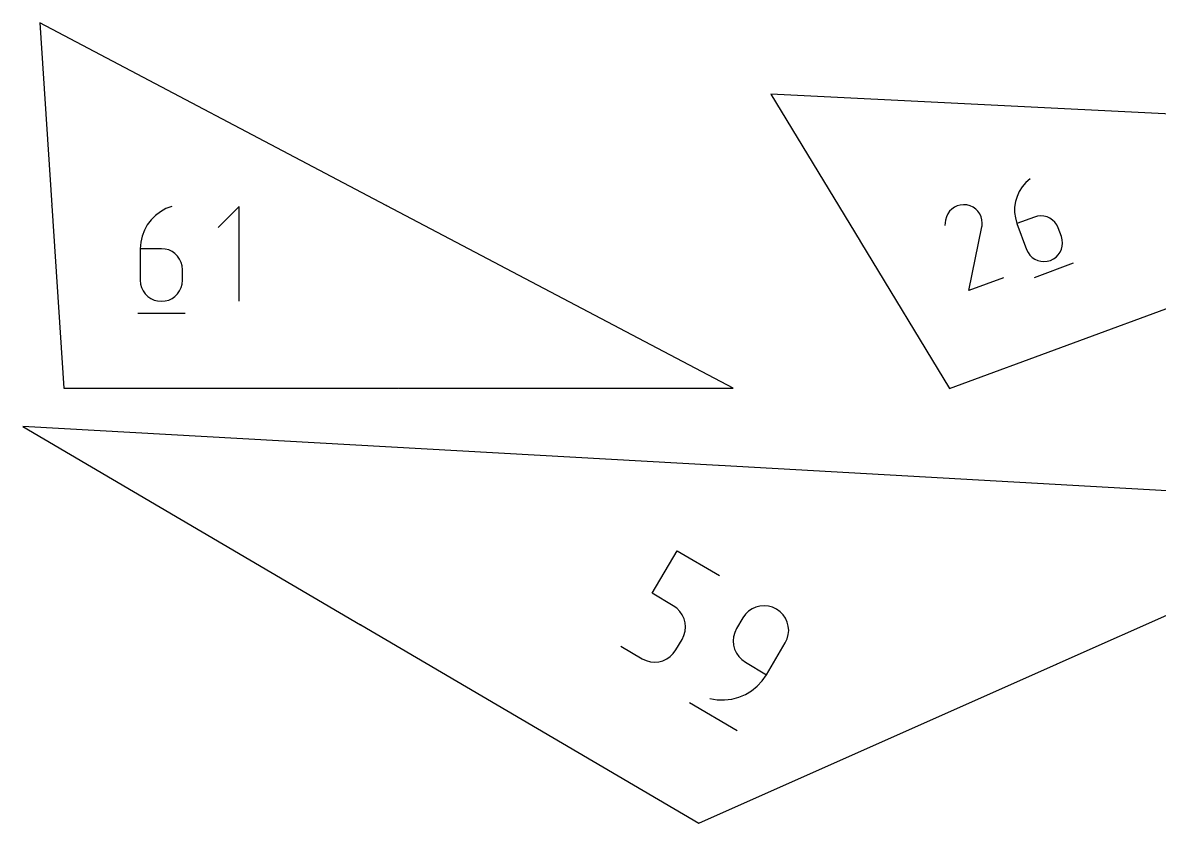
# Model space of a CAD drawing. Extents: x 0 to 500, y 0 to 1020.
# Drawn here: x 131.7 to 227.2, y 271.4 to 338.7 of the extents above; entities that cross this region are included whole.
import ezdxf

# ---------------------------------------------------------------- set-up
doc = ezdxf.new("R2010")
doc.units = 0

msp = doc.modelspace()

# ---------------------------------------------------------------- linework, layer by layer
at = {"layer": 'annotation', "color": 1}
for p, q in [((215.699371, 324.900316), (215.450158, 324.512083)), ((216.005167, 325.253545), (215.699371, 324.900316)), ((216.36556, 325.565018), (216.005167, 325.253545)), ((216.36556, 325.565018), (216.36556, 325.565018)), ((215.25951, 324.095599), (215.129412, 323.657614)), ((215.450158, 324.512083), (215.25951, 324.095599)), ((134.161142, 323.334961), (134.16113, 323.334478)), ((134.16113, 323.334478), (134.16113, 323.334478)), ((134.16113, 323.334478), (134.161205, 323.334001)), ((134.161236, 323.335421), (134.161142, 323.334961)), ((134.161205, 323.334001), (134.161359, 323.333557)), ((134.161407, 323.33585), (134.161236, 323.335421)), ((134.161359, 323.333557), (134.161584, 323.333154)), ((134.161646, 323.336241), (134.161407, 323.33585)), ((134.161584, 323.333154), (134.161873, 323.332798)), ((134.161947, 323.336585), (134.161646, 323.336241)), ((134.161792, 323.3251), (134.16178, 323.324617)), ((134.16178, 323.324617), (134.16178, 323.324617)), ((134.16178, 323.324617), (134.161855, 323.32414)), ((134.161886, 323.32556), (134.161792, 323.3251)), ((134.161855, 323.32414), (134.162009, 323.323697)), ((134.161873, 323.332798), (134.162216, 323.332497)), ((134.162057, 323.32599), (134.161886, 323.32556)), ((134.162302, 323.336873), (134.161947, 323.336585)), ((134.162009, 323.323697), (134.162235, 323.323293)), ((134.162296, 323.32638), (134.162057, 323.32599)), ((134.162216, 323.332497), (134.162606, 323.332258)), ((134.162235, 323.323293), (134.162523, 323.322937)), ((134.162597, 323.326724), (134.162296, 323.32638)), ((134.162705, 323.337098), (134.162302, 323.336873)), ((134.162523, 323.322937), (134.162866, 323.322636)), ((134.162952, 323.327013), (134.162597, 323.326724)), ((134.162606, 323.332258), (134.163035, 323.332087)), ((134.163147, 323.337253), (134.162705, 323.337098)), ((134.162866, 323.322636), (134.163256, 323.322397)), ((134.163355, 323.327238), (134.162952, 323.327013)), ((134.163035, 323.332087), (134.163494, 323.331992)), ((134.163623, 323.337327), (134.163147, 323.337253)), ((134.163256, 323.322397), (134.163685, 323.322226)), ((134.163798, 323.327392), (134.163355, 323.327238)), ((134.163494, 323.331992), (134.163976, 323.331981)), ((134.163623, 323.337327), (134.163623, 323.337327)), ((134.164107, 323.337316), (134.163623, 323.337327)), ((134.163685, 323.322226), (134.164144, 323.322132)), ((134.164273, 323.327467), (134.163798, 323.327392)), ((134.163976, 323.331981), (134.164454, 323.332056)), ((134.163976, 323.331981), (134.163976, 323.331981)), ((134.164568, 323.337221), (134.164107, 323.337316)), ((134.164144, 323.322132), (134.164626, 323.32212)), ((134.164273, 323.327467), (134.164273, 323.327467)), ((134.164757, 323.327455), (134.164273, 323.327467)), ((134.164454, 323.332056), (134.164898, 323.33221)), ((134.164998, 323.337051), (134.164568, 323.337221)), ((134.164626, 323.32212), (134.165104, 323.322195)), ((134.164626, 323.32212), (134.164626, 323.32212)), ((134.165218, 323.327361), (134.164757, 323.327455)), ((134.164898, 323.33221), (134.165302, 323.332436)), ((134.165389, 323.336811), (134.164998, 323.337051)), ((134.165104, 323.322195), (134.165548, 323.322349)), ((134.165648, 323.32719), (134.165218, 323.327361)), ((134.165302, 323.332436), (134.165658, 323.332724)), ((134.165733, 323.33651), (134.165389, 323.336811)), ((134.165548, 323.322349), (134.165952, 323.322575)), ((134.166039, 323.326951), (134.165648, 323.32719)), ((134.165658, 323.332724), (134.16596, 323.333068)), ((134.166022, 323.336154), (134.165733, 323.33651)), ((134.165952, 323.322575), (134.166309, 323.322864)), ((134.16596, 323.333068), (134.1662, 323.333458)), ((134.166247, 323.335751), (134.166022, 323.336154)), ((134.166383, 323.32665), (134.166039, 323.326951)), ((134.1662, 323.333458), (134.16637, 323.333888)), ((134.166402, 323.335307), (134.166247, 323.335751)), ((134.166309, 323.322864), (134.16661, 323.323207)), ((134.16637, 323.333888), (134.166465, 323.334348)), ((134.166672, 323.326294), (134.166383, 323.32665)), ((134.166476, 323.334831), (134.166402, 323.335307)), ((134.166465, 323.334348), (134.166476, 323.334831)), ((134.166488, 323.335313), (134.166476, 323.334831)), ((134.166476, 323.334831), (134.166476, 323.334831)), ((134.166476, 323.334831), (134.166551, 323.334353)), ((134.166476, 323.334831), (134.166476, 323.334831)), ((134.166582, 323.335774), (134.166488, 323.335313)), ((134.166551, 323.334353), (134.166705, 323.33391)), ((134.166753, 323.336203), (134.166582, 323.335774)), ((134.16661, 323.323207), (134.16685, 323.323598)), ((134.166898, 323.325891), (134.166672, 323.326294)), ((134.166705, 323.33391), (134.166931, 323.333506)), ((134.166993, 323.336594), (134.166753, 323.336203)), ((134.16685, 323.323598), (134.16702, 323.324027)), ((134.167052, 323.325447), (134.166898, 323.325891)), ((134.166931, 323.333506), (134.16722, 323.333151)), ((134.167294, 323.336937), (134.166993, 323.336594)), ((134.16702, 323.324027), (134.167115, 323.324487)), ((134.167127, 323.32497), (134.167052, 323.325447)), ((134.167115, 323.324487), (134.167127, 323.32497)), ((134.167138, 323.325453), (134.167127, 323.32497)), ((134.167127, 323.32497), (134.167127, 323.32497)), ((134.167127, 323.32497), (134.167201, 323.324493)), ((134.167127, 323.32497), (134.167127, 323.32497)), ((134.167233, 323.325913), (134.167138, 323.325453)), ((134.167201, 323.324493), (134.167356, 323.324049)), ((134.16722, 323.333151), (134.167564, 323.33285)), ((134.167403, 323.326342), (134.167233, 323.325913)), ((134.16765, 323.337226), (134.167294, 323.336937)), ((134.167356, 323.324049), (134.167581, 323.323646)), ((134.167643, 323.326733), (134.167403, 323.326342)), ((134.167564, 323.33285), (134.167955, 323.33261)), ((134.167581, 323.323646), (134.16787, 323.32329)), ((134.167944, 323.327077), (134.167643, 323.326733)), ((134.168054, 323.337451), (134.16765, 323.337226)), ((134.16787, 323.32329), (134.168214, 323.322989)), ((134.1683, 323.327365), (134.167944, 323.327077)), ((134.167955, 323.33261), (134.168385, 323.33244)), ((134.168498, 323.337605), (134.168054, 323.337451)), ((134.168214, 323.322989), (134.168605, 323.32275)), ((134.168704, 323.327591), (134.1683, 323.327365)), ((134.168385, 323.33244), (134.168845, 323.332345)), ((134.168976, 323.33768), (134.168498, 323.337605)), ((134.168605, 323.32275), (134.169035, 323.322579)), ((134.169148, 323.327745), (134.168704, 323.327591)), ((134.168845, 323.332345), (134.169329, 323.332334)), ((134.170308, 323.337768), (134.168976, 323.33768)), ((134.168976, 323.33768), (134.168976, 323.33768)), ((134.169035, 323.322579), (134.169495, 323.322485)), ((134.169626, 323.32782), (134.169148, 323.327745)), ((134.169329, 323.332334), (134.170661, 323.332422)), ((134.169495, 323.322485), (134.169979, 323.322473)), ((134.170958, 323.327907), (134.169626, 323.32782)), ((134.169626, 323.32782), (134.169626, 323.32782)), ((134.169979, 323.322473), (134.171311, 323.322561)), ((134.170792, 323.337757), (134.170308, 323.337768)), ((134.170661, 323.332422), (134.171138, 323.332496)), ((134.170661, 323.332422), (134.170661, 323.332422)), ((134.171252, 323.337662), (134.170792, 323.337757)), ((134.171442, 323.327896), (134.170958, 323.327907)), ((134.171138, 323.332496), (134.171582, 323.332651)), ((134.171681, 323.337491), (134.171252, 323.337662)), ((134.171311, 323.322561), (134.171788, 323.322636)), ((134.171311, 323.322561), (134.171311, 323.322561)), ((134.171902, 323.327801), (134.171442, 323.327896)), ((134.171582, 323.332651), (134.171985, 323.332876)), ((134.172071, 323.337252), (134.171681, 323.337491)), ((134.171788, 323.322636), (134.172232, 323.32279)), ((134.172331, 323.327631), (134.171902, 323.327801)), ((134.171985, 323.332876), (134.17234, 323.333165)), ((134.172413, 323.336951), (134.172071, 323.337252)), ((134.172232, 323.32279), (134.172635, 323.323016)), ((134.172721, 323.327391), (134.172331, 323.327631)), ((134.17234, 323.333165), (134.17264, 323.333508)), ((134.172701, 323.336595), (134.172413, 323.336951)), ((134.172635, 323.323016), (134.17299, 323.323304)), ((134.17264, 323.333508), (134.172879, 323.333899)), ((134.172926, 323.336191), (134.172701, 323.336595)), ((134.173064, 323.32709), (134.172721, 323.327391)), ((134.172879, 323.333899), (134.173048, 323.334328)), ((134.173079, 323.335748), (134.172926, 323.336191)), ((134.17299, 323.323304), (134.173291, 323.323648)), ((134.173048, 323.334328), (134.173142, 323.334788)), ((134.173351, 323.326734), (134.173064, 323.32709)), ((134.173154, 323.335271), (134.173079, 323.335748)), ((134.173142, 323.334788), (134.173154, 323.335271)), ((134.173154, 323.335271), (134.173154, 323.335271)), ((134.173291, 323.323648), (134.173529, 323.324038)), ((134.173576, 323.326331), (134.173351, 323.326734)), ((134.173529, 323.324038), (134.173699, 323.324468)), ((134.173729, 323.325887), (134.173576, 323.326331)), ((134.173699, 323.324468), (134.173793, 323.324928)), ((134.173804, 323.32541), (134.173729, 323.325887)), ((134.173793, 323.324928), (134.173804, 323.32541)), ((134.173804, 323.32541), (134.173804, 323.32541)), ((143.292835, 322.810128), (142.873767, 322.494105)), ((143.75848, 323.066481), (143.292835, 322.810128)), ((144.265922, 323.256742), (143.75848, 323.066481)), ((144.265922, 323.256742), (144.265922, 323.256742)), ((149.912702, 323.256742), (148.139368, 321.482908)), ((149.912702, 315.279991), (149.912702, 323.256742)), ((162.272344, 323.328165), (162.274714, 323.326915)), ((162.274714, 323.326915), (162.274714, 323.326915)), ((162.274714, 323.326915), (162.275159, 323.326729)), ((162.275159, 323.326729), (162.275618, 323.326628)), ((162.275466, 323.334084), (162.277972, 323.338836)), ((162.277835, 323.332834), (162.275466, 323.334084)), ((162.275618, 323.326628), (162.27608, 323.326609)), ((162.27608, 323.326609), (162.276534, 323.326669)), ((162.276534, 323.326669), (162.27697, 323.326804)), ((162.27697, 323.326804), (162.277379, 323.327012)), ((162.277379, 323.327012), (162.27775, 323.327289)), ((162.27775, 323.327289), (162.278072, 323.327632)), ((162.278241, 323.332572), (162.277835, 323.332834)), ((162.277972, 323.338836), (162.282711, 323.336337)), ((162.278072, 323.327632), (162.278335, 323.328038)), ((162.278584, 323.332251), (162.278241, 323.332572)), ((162.278335, 323.328038), (162.278957, 323.329218)), ((162.278861, 323.331882), (162.278584, 323.332251)), ((162.279068, 323.331474), (162.278861, 323.331882)), ((162.278957, 323.329218), (162.279144, 323.329665)), ((162.278957, 323.329218), (162.278957, 323.329218)), ((162.279204, 323.331038), (162.279068, 323.331474)), ((162.279144, 323.329665), (162.279245, 323.330123)), ((162.279264, 323.330585), (162.279204, 323.331038)), ((162.279245, 323.330123), (162.279264, 323.330585)), ((162.282045, 323.325016), (162.282026, 323.324555)), ((162.282026, 323.324555), (162.282086, 323.324101)), ((162.282146, 323.325475), (162.282045, 323.325016)), ((162.282086, 323.324101), (162.282222, 323.323665)), ((162.282333, 323.325921), (162.282146, 323.325475)), ((162.282222, 323.323665), (162.28243, 323.323258)), ((162.282955, 323.327102), (162.282333, 323.325921)), ((162.282333, 323.325921), (162.282333, 323.325921)), ((162.28243, 323.323258), (162.282707, 323.322888)), ((162.282707, 323.322888), (162.283049, 323.322567)), ((162.283218, 323.327507), (162.282955, 323.327102)), ((162.283049, 323.322567), (162.283455, 323.322305)), ((162.28354, 323.327851), (162.283218, 323.327507)), ((162.283455, 323.322305), (162.283455, 323.322305)), ((162.283455, 323.322305), (162.2839, 323.322119)), ((162.283911, 323.328127), (162.28354, 323.327851)), ((162.2839, 323.322119), (162.284358, 323.322017)), ((162.284319, 323.328335), (162.283911, 323.328127)), ((162.284756, 323.328471), (162.284319, 323.328335)), ((162.284358, 323.322017), (162.284819, 323.321997)), ((162.28521, 323.32853), (162.284756, 323.328471)), ((162.284819, 323.321997), (162.285273, 323.322056)), ((162.28517, 323.330941), (162.285151, 323.330479)), ((162.285151, 323.330479), (162.28521, 323.330024)), ((162.285271, 323.3314), (162.28517, 323.330941)), ((162.28521, 323.330024), (162.285345, 323.329587)), ((162.285672, 323.328511), (162.28521, 323.32853)), ((162.285458, 323.331847), (162.285271, 323.3314)), ((162.285273, 323.322056), (162.285709, 323.32219)), ((162.285345, 323.329587), (162.285552, 323.329178)), ((162.28572, 323.332251), (162.285458, 323.331847)), ((162.285458, 323.331847), (162.285458, 323.331847)), ((162.285552, 323.329178), (162.285829, 323.328808)), ((162.286131, 323.32841), (162.285672, 323.328511)), ((162.285709, 323.32219), (162.286118, 323.322397)), ((162.286041, 323.332593), (162.28572, 323.332251)), ((162.285829, 323.328808), (162.286171, 323.328487)), ((162.286411, 323.332869), (162.286041, 323.332593)), ((162.286118, 323.322397), (162.286488, 323.322673)), ((162.286576, 323.328224), (162.286131, 323.32841)), ((162.286171, 323.328487), (162.286576, 323.328224)), ((162.286819, 323.333076), (162.286411, 323.332869)), ((162.286488, 323.322673), (162.286809, 323.323016)), ((162.286982, 323.327961), (162.286576, 323.328224)), ((162.286576, 323.328224), (162.286576, 323.328224)), ((162.286576, 323.328224), (162.286576, 323.328224)), ((162.286576, 323.328224), (162.287022, 323.328038)), ((162.286809, 323.323016), (162.287072, 323.323422)), ((162.287255, 323.33321), (162.286819, 323.333076)), ((162.287324, 323.32764), (162.286982, 323.327961)), ((162.287022, 323.328038), (162.28748, 323.327937)), ((162.287072, 323.323422), (162.287695, 323.324602)), ((162.28771, 323.33327), (162.287255, 323.33321)), ((162.287601, 323.32727), (162.287324, 323.32764)), ((162.28748, 323.327937), (162.287942, 323.327918)), ((162.287808, 323.326861), (162.287601, 323.32727)), ((162.287695, 323.324602), (162.287881, 323.325048)), ((162.287695, 323.324602), (162.287695, 323.324602)), ((162.288171, 323.333251), (162.28771, 323.33327)), ((162.287943, 323.326424), (162.287808, 323.326861)), ((162.287881, 323.325048), (162.287983, 323.325508)), ((162.287942, 323.327918), (162.288396, 323.327978)), ((162.288002, 323.32597), (162.287943, 323.326424)), ((162.287983, 323.325508), (162.288002, 323.32597)), ((162.28863, 323.333149), (162.288171, 323.333251)), ((162.288396, 323.327978), (162.288833, 323.328113)), ((162.289076, 323.332963), (162.28863, 323.333149)), ((162.288833, 323.328113), (162.289242, 323.328321)), ((162.289481, 323.332701), (162.289076, 323.332963)), ((162.289076, 323.332963), (162.289076, 323.332963)), ((162.289242, 323.328321), (162.289612, 323.328598)), ((162.289823, 323.332379), (162.289481, 323.332701)), ((162.289612, 323.328598), (162.289934, 323.328941)), ((162.2901, 323.332009), (162.289823, 323.332379)), ((162.289934, 323.328941), (162.290197, 323.329347)), ((162.290307, 323.331601), (162.2901, 323.332009)), ((162.290197, 323.329347), (162.290383, 323.329792)), ((162.290197, 323.329347), (162.290197, 323.329347)), ((162.290443, 323.331165), (162.290307, 323.331601)), ((162.290383, 323.329792), (162.290483, 323.33025)), ((162.290502, 323.330711), (162.290443, 323.331165)), ((162.290483, 323.33025), (162.290502, 323.330711)), ((209.593626, 322.843819), (209.439047, 322.624107)), ((209.781746, 323.03212), (209.593626, 322.843819)), ((209.998388, 323.185513), (209.781746, 323.03212)), ((210.238531, 323.300504), (209.998388, 323.185513)), ((210.497156, 323.373599), (210.238531, 323.300504)), ((210.769241, 323.401301), (210.497156, 323.373599)), ((211.049768, 323.380117), (210.769241, 323.401301)), ((211.320673, 323.307043), (211.049768, 323.380117)), ((211.049768, 323.380117), (211.049768, 323.380117)), ((211.56767, 323.190495), (211.320673, 323.307043)), ((211.787095, 323.03549), (211.56767, 323.190495)), ((211.975279, 322.847041), (211.787095, 323.03549)), ((212.128557, 322.630164), (211.975279, 322.847041)), ((215.061848, 323.204881), (215.058801, 322.744151)), ((215.058801, 322.744151), (215.122256, 322.282176)), ((215.129412, 323.657614), (215.061848, 323.204881)), ((142.506058, 322.124835), (142.194485, 321.70874)), ((142.873767, 322.494105), (142.506058, 322.124835)), ((209.250595, 322.104426), (209.194774, 321.665673)), ((209.32303, 322.376478), (209.250595, 322.104426)), ((209.439047, 322.624107), (209.32303, 322.376478)), ((212.243261, 322.389872), (212.128557, 322.630164)), ((212.315726, 322.131181), (212.243261, 322.389872)), ((212.342286, 321.859105), (212.315726, 322.131181)), ((212.319272, 321.578658), (212.342286, 321.859105)), ((215.122256, 322.282176), (215.254197, 321.825707)), ((216.714583, 322.365414), (215.254197, 321.825707)), ((215.254197, 321.825707), (216.062005, 319.639871)), ((216.9859, 322.439042), (216.714583, 322.365414)), ((217.258031, 322.462778), (216.9859, 322.439042)), ((217.525359, 322.43918), (217.258031, 322.462778)), ((217.782268, 322.370805), (217.525359, 322.43918)), ((218.02314, 322.260212), (217.782268, 322.370805)), ((218.242358, 322.109956), (218.02314, 322.260212)), ((218.434304, 321.922597), (218.242358, 322.109956)), ((218.593362, 321.700691), (218.434304, 321.922597)), ((141.94383, 321.252244), (141.758873, 320.761768)), ((142.194485, 321.70874), (141.94383, 321.252244)), ((211.214893, 316.186773), (212.308074, 321.529051)), ((212.308074, 321.529051), (212.309825, 321.534236)), ((212.308074, 321.529051), (212.308074, 321.529051)), ((212.309825, 321.534236), (212.311431, 321.539406)), ((212.311431, 321.539406), (212.3129, 321.544602)), ((212.3129, 321.544602), (212.31424, 321.549866)), ((212.31424, 321.549866), (212.315458, 321.55524)), ((212.315458, 321.55524), (212.316562, 321.560764)), ((212.316562, 321.560764), (212.317561, 321.566481)), ((212.317561, 321.566481), (212.318462, 321.572432)), ((212.318462, 321.572432), (212.319272, 321.578658)), ((212.319272, 321.578658), (212.319272, 321.578658)), ((218.713914, 321.446797), (218.593362, 321.700691)), ((218.982776, 320.719284), (218.713914, 321.446797)), ((218.713914, 321.446797), (218.713914, 321.446797)), ((141.644393, 320.243737), (141.605171, 319.704572)), ((141.758873, 320.761768), (141.644393, 320.243737)), ((202.092472, 320.317548), (202.080774, 320.313584)), ((202.080774, 320.313584), (202.083555, 320.309001)), ((202.085364, 320.31637), (202.086754, 320.314078)), ((202.086932, 320.304661), (202.086897, 320.30418)), ((202.086897, 320.30418), (202.086897, 320.30418)), ((202.086897, 320.30418), (202.086953, 320.303699)), ((202.087048, 320.305116), (202.086932, 320.304661)), ((202.086953, 320.303699), (202.087089, 320.303249)), ((202.087238, 320.305537), (202.087048, 320.305116)), ((202.087089, 320.303249), (202.087297, 320.302836)), ((202.087494, 320.305917), (202.087238, 320.305537)), ((202.087297, 320.302836), (202.08757, 320.302468)), ((202.08781, 320.306246), (202.087494, 320.305917)), ((202.08757, 320.302468), (202.0879, 320.302153)), ((202.088178, 320.306519), (202.08781, 320.306246)), ((202.0879, 320.302153), (202.088279, 320.301897)), ((202.088591, 320.306726), (202.088178, 320.306519)), ((202.088279, 320.301897), (202.088701, 320.301708)), ((202.089042, 320.30686), (202.088591, 320.306726)), ((202.088701, 320.301708), (202.089157, 320.301593)), ((202.089523, 320.306912), (202.089042, 320.30686)), ((202.089157, 320.301593), (202.08964, 320.30156)), ((202.089534, 320.306913), (202.089523, 320.306912)), ((202.089523, 320.306912), (202.089523, 320.306912)), ((202.089544, 320.306914), (202.089534, 320.306913)), ((202.089554, 320.306914), (202.089544, 320.306914)), ((202.089564, 320.306914), (202.089554, 320.306914)), ((202.089573, 320.306913), (202.089564, 320.306914)), ((202.089583, 320.306913), (202.089573, 320.306913)), ((202.089592, 320.306912), (202.089583, 320.306913)), ((202.089601, 320.306911), (202.089592, 320.306912)), ((202.08961, 320.30691), (202.089601, 320.306911)), ((202.098987, 320.306813), (202.08961, 320.30691)), ((202.08961, 320.30691), (202.08961, 320.30691)), ((202.08964, 320.30156), (202.090399, 320.301609)), ((202.096209, 320.31139), (202.098987, 320.306813)), ((219.056355, 320.447885), (218.982776, 320.719284)), ((218.987562, 319.650594), (219.056166, 319.907883)), ((219.056166, 319.907883), (219.079957, 320.175533)), ((219.079957, 320.175533), (219.056355, 320.447885)), ((141.605171, 319.704572), (141.605171, 317.053325)), ((143.376504, 319.704572), (141.605171, 319.704572)), ((143.695082, 319.676141), (143.376504, 319.704572)), ((143.994854, 319.594147), (143.695082, 319.676141)), ((144.270832, 319.463532), (143.994854, 319.594147)), ((144.518031, 319.289243), (144.270832, 319.463532)), ((144.731465, 319.076224), (144.518031, 319.289243)), ((144.906149, 318.829419), (144.731465, 319.076224)), ((216.062005, 319.639871), (216.062005, 319.639871)), ((216.062005, 319.639871), (216.182671, 319.385874)), ((216.182671, 319.385874), (216.342025, 319.16369)), ((216.342025, 319.16369), (216.534374, 318.975919)), ((216.534374, 318.975919), (216.754029, 318.825159)), ((218.316651, 318.838177), (218.53869, 318.997456)), ((218.53869, 318.997456), (218.726243, 319.189723)), ((218.726243, 319.189723), (218.876727, 319.409321)), ((218.876727, 319.409321), (218.987562, 319.650594)), ((145.037096, 318.553774), (144.906149, 318.829419)), ((145.11932, 318.254233), (145.037096, 318.553774)), ((145.147837, 317.93574), (145.11932, 318.254233)), ((216.723216, 317.288179), (220.011456, 318.503395)), ((216.754029, 318.825159), (216.995298, 318.714012)), ((216.995298, 318.714012), (217.252492, 318.645077)), ((217.252492, 318.645077), (217.519918, 318.620954)), ((217.519918, 318.620954), (217.791887, 318.644242)), ((217.791887, 318.644242), (218.062707, 318.717542)), ((218.062707, 318.717542), (218.316651, 318.838177)), ((218.062707, 318.717542), (218.062707, 318.717542)), ((141.605171, 317.053325), (141.605171, 317.053325)), ((141.605171, 317.053325), (141.63377, 316.734678)), ((145.11932, 316.734678), (145.147837, 317.053325)), ((145.147837, 317.053325), (145.147837, 317.93574)), ((145.147837, 317.93574), (145.147837, 317.93574)), ((214.135664, 317.266186), (211.214893, 316.186773)), ((141.63377, 316.734678), (141.7162, 316.434723)), ((141.7162, 316.434723), (141.847415, 316.158479)), ((141.847415, 316.158479), (142.022366, 315.910964)), ((144.731465, 315.910964), (144.906149, 316.158479)), ((144.906149, 316.158479), (145.037096, 316.434723)), ((145.037096, 316.434723), (145.11932, 316.734678)), ((142.022366, 315.910964), (142.236006, 315.697197)), ((142.236006, 315.697197), (142.483288, 315.522198)), ((142.483288, 315.522198), (142.759163, 315.390985)), ((142.759163, 315.390985), (143.058584, 315.308576)), ((143.058584, 315.308576), (143.376504, 315.279991)), ((143.376504, 315.279991), (143.695082, 315.308576)), ((143.376504, 315.279991), (143.376504, 315.279991)), ((143.695082, 315.308576), (143.994854, 315.390985)), ((143.994854, 315.390985), (144.270832, 315.522198)), ((144.270832, 315.522198), (144.518031, 315.697197)), ((144.518031, 315.697197), (144.731465, 315.910964)), ((141.383317, 314.282898), (145.371692, 314.282898)), ((163.287175, 307.972182), (163.287132, 307.971702)), ((163.287132, 307.971702), (163.287132, 307.970361)), ((163.287132, 307.970361), (163.287132, 307.970361)), ((163.287132, 307.970361), (163.287175, 307.969881)), ((163.287175, 307.965485), (163.287132, 307.965003)), ((163.287132, 307.965003), (163.287132, 307.965003)), ((163.287132, 307.965003), (163.287175, 307.964523)), ((163.287299, 307.972634), (163.287175, 307.972182)), ((163.287175, 307.969881), (163.287299, 307.969429)), ((163.287299, 307.965938), (163.287175, 307.965485)), ((163.287175, 307.964523), (163.287299, 307.964071)), ((163.287497, 307.973051), (163.287299, 307.972634)), ((163.287299, 307.969429), (163.287497, 307.969012)), ((163.287497, 307.966356), (163.287299, 307.965938)), ((163.287299, 307.964071), (163.287497, 307.963654)), ((163.287762, 307.973424), (163.287497, 307.973051)), ((163.287497, 307.969012), (163.287762, 307.968639)), ((163.287762, 307.966731), (163.287497, 307.966356)), ((163.287497, 307.963654), (163.287762, 307.963281)), ((163.288084, 307.973747), (163.287762, 307.973424)), ((163.287762, 307.968639), (163.288084, 307.968316)), ((163.288084, 307.967054), (163.287762, 307.966731)), ((163.287762, 307.963281), (163.288084, 307.962958)), ((163.288458, 307.974011), (163.288084, 307.973747)), ((163.288084, 307.968316), (163.288458, 307.968052)), ((163.288458, 307.967319), (163.288084, 307.967054)), ((163.288084, 307.962958), (163.288458, 307.962694)), ((163.288876, 307.974209), (163.288458, 307.974011)), ((163.288458, 307.968052), (163.288876, 307.967853)), ((163.288876, 307.967517), (163.288458, 307.967319)), ((163.288458, 307.962694), (163.288876, 307.962495)), ((163.289329, 307.974334), (163.288876, 307.974209)), ((163.288876, 307.967853), (163.289329, 307.967729)), ((163.289329, 307.967642), (163.288876, 307.967517)), ((163.288876, 307.962495), (163.289329, 307.962371)), ((163.289811, 307.974377), (163.289329, 307.974334)), ((163.289329, 307.967729), (163.289811, 307.967685)), ((163.289811, 307.967685), (163.289329, 307.967642)), ((163.289329, 307.962371), (163.289811, 307.962327)), ((163.29249, 307.974377), (163.289811, 307.974377)), ((163.289811, 307.974377), (163.289811, 307.974377)), ((163.289811, 307.967685), (163.291152, 307.967685)), ((163.291152, 307.967685), (163.289811, 307.967685)), ((163.289811, 307.967685), (163.289811, 307.967685)), ((163.289811, 307.962327), (163.29249, 307.962327)), ((163.302707, 307.975886), (163.296675, 307.975886)), ((163.297057, 307.972177), (163.297014, 307.971696)), ((163.297014, 307.971696), (163.297014, 307.970361)), ((163.297014, 307.970361), (163.297014, 307.970361)), ((163.297014, 307.970361), (163.297057, 307.969879)), ((163.297181, 307.972631), (163.297057, 307.972177)), ((163.297057, 307.969879), (163.297181, 307.969426)), ((163.297379, 307.973049), (163.297181, 307.972631)), ((163.297181, 307.969426), (163.297379, 307.969009)), ((163.297644, 307.973423), (163.297379, 307.973049)), ((163.297379, 307.969009), (163.297644, 307.968636)), ((163.297966, 307.973747), (163.297644, 307.973423)), ((163.297644, 307.968636), (163.297966, 307.968314)), ((163.29834, 307.974011), (163.297966, 307.973747)), ((163.297966, 307.968314), (163.29834, 307.96805)), ((163.298758, 307.97421), (163.29834, 307.974011)), ((163.29834, 307.96805), (163.298758, 307.967853)), ((163.298348, 307.962313), (163.299115, 307.962601)), ((163.298348, 307.962313), (163.298348, 307.962313)), ((163.299211, 307.974334), (163.298758, 307.97421)), ((163.298758, 307.967853), (163.299211, 307.967729)), ((163.299115, 307.962601), (163.299819, 307.962989)), ((163.299693, 307.974378), (163.299211, 307.974334)), ((163.299211, 307.967729), (163.299693, 307.967686)), ((163.300174, 307.974334), (163.299693, 307.974378)), ((163.299693, 307.974378), (163.299693, 307.974378)), ((163.299693, 307.967686), (163.302372, 307.967686)), ((163.299819, 307.962989), (163.300453, 307.963467)), ((163.300627, 307.97421), (163.300174, 307.974334)), ((163.300453, 307.963467), (163.301009, 307.964025)), ((163.301044, 307.974011), (163.300627, 307.97421)), ((163.301009, 307.964025), (163.301481, 307.964655)), ((163.301418, 307.973747), (163.301044, 307.974011)), ((163.301741, 307.973423), (163.301418, 307.973747)), ((163.301481, 307.964655), (163.30186, 307.965345)), ((163.302006, 307.973049), (163.301741, 307.973423)), ((163.30186, 307.965345), (163.302139, 307.966087)), ((163.302204, 307.972631), (163.302006, 307.973049)), ((163.302139, 307.966087), (163.302313, 307.96687)), ((163.302329, 307.972177), (163.302204, 307.972631)), ((163.302313, 307.96687), (163.302372, 307.967686)), ((163.302372, 307.971696), (163.302329, 307.972177)), ((163.302372, 307.967686), (163.302372, 307.971696)), ((163.302372, 307.971696), (163.302372, 307.971696)), ((190.206597, 301.486779), (190.201234, 301.48708)), ((190.203238, 301.474871), (190.206597, 301.486779)), ((190.206295, 301.481409), (190.203614, 301.481559)), ((190.210813, 301.481068), (190.210748, 301.479908)), ((190.210748, 301.479908), (190.210798, 301.478747)), ((190.210798, 301.478747), (190.210965, 301.477591)), ((190.210993, 301.482216), (190.210813, 301.481068)), ((190.210965, 301.477591), (190.211249, 301.476451)), ((190.211289, 301.483345), (190.210993, 301.482216)), ((190.211249, 301.476451), (190.21165, 301.475336)), ((190.211698, 301.484444), (190.211289, 301.483345)), ((190.21165, 301.475336), (190.21165, 301.475336)), ((190.21165, 301.475336), (190.211703, 301.475223)), ((190.212222, 301.485505), (190.211698, 301.484444)), ((190.211703, 301.475223), (190.211763, 301.475115)), ((190.211763, 301.475115), (190.211832, 301.475011)), ((190.211832, 301.475011), (190.211907, 301.474913)), ((190.211907, 301.474913), (190.21199, 301.474821)), ((190.21199, 301.474821), (190.21208, 301.474735)), ((190.21208, 301.474735), (190.212176, 301.474655)), ((190.212176, 301.474655), (190.212278, 301.474582)), ((190.212392, 301.485755), (190.212222, 301.485505)), ((190.212222, 301.485505), (190.212222, 301.485505)), ((190.212278, 301.474582), (190.212387, 301.474516)), ((190.212387, 301.474516), (190.212387, 301.474516)), ((190.212387, 301.474516), (190.212661, 301.474396)), ((190.212598, 301.485964), (190.212392, 301.485755)), ((190.212834, 301.486132), (190.212598, 301.485964)), ((190.212661, 301.474396), (190.212946, 301.474327)), ((190.213093, 301.486255), (190.212834, 301.486132)), ((190.212946, 301.474327), (190.213234, 301.47431)), ((190.213369, 301.486333), (190.213093, 301.486255)), ((190.213234, 301.47431), (190.213519, 301.474341)), ((190.213655, 301.486363), (190.213369, 301.486333)), ((190.213519, 301.474341), (190.213794, 301.474419)), ((190.213944, 301.486344), (190.213655, 301.486363)), ((190.213794, 301.474419), (190.214053, 301.474543)), ((190.21423, 301.486274), (190.213944, 301.486344)), ((190.214053, 301.474543), (190.214289, 301.47471)), ((190.214506, 301.486151), (190.21423, 301.486274)), ((190.214289, 301.47471), (190.214495, 301.474918)), ((190.214495, 301.474918), (190.214665, 301.475167)), ((190.214611, 301.486089), (190.214506, 301.486151)), ((190.214506, 301.486151), (190.214506, 301.486151)), ((190.214712, 301.486017), (190.214611, 301.486089)), ((190.214665, 301.475167), (190.215191, 301.476228)), ((190.214665, 301.475167), (190.214665, 301.475167)), ((190.214806, 301.485939), (190.214712, 301.486017)), ((190.214895, 301.485853), (190.214806, 301.485939)), ((190.214978, 301.48576), (190.214895, 301.485853)), ((190.215054, 301.485662), (190.214978, 301.48576)), ((190.215123, 301.485558), (190.215054, 301.485662)), ((190.215184, 301.485449), (190.215123, 301.485558)), ((190.215237, 301.485336), (190.215184, 301.485449)), ((190.215191, 301.476228), (190.215602, 301.477327)), ((190.21564, 301.484221), (190.215237, 301.485336)), ((190.215237, 301.485336), (190.215237, 301.485336)), ((190.215602, 301.477327), (190.215898, 301.478456)), ((190.215925, 301.483081), (190.21564, 301.484221)), ((190.215898, 301.478456), (190.216079, 301.479604)), ((190.216093, 301.481925), (190.215925, 301.483081)), ((190.216079, 301.479604), (190.216145, 301.480764)), ((190.216145, 301.480764), (190.216093, 301.481925)), ((184.600367, 290.746098), (186.699142, 294.320222)), ((186.699142, 294.320222), (190.263703, 292.227062)), ((186.382647, 289.699518), (184.600367, 290.746098)), ((186.685866, 289.482993), (186.382647, 289.699518)), ((186.938763, 289.223539), (186.685866, 289.482993)), ((192.997442, 289.432562), (192.70216, 289.232071)), ((193.319763, 289.578317), (192.997442, 289.432562)), ((193.661075, 289.667261), (193.319763, 289.578317)), ((194.013329, 289.697316), (193.661075, 289.667261)), ((194.368475, 289.666409), (194.013329, 289.697316)), ((194.718465, 289.572462), (194.368475, 289.666409)), ((195.055248, 289.4134), (194.718465, 289.572462)), ((195.358896, 289.196391), (195.055248, 289.4134)), ((195.055248, 289.4134), (195.055248, 289.4134)), ((187.139191, 288.929107), (186.938763, 289.223539)), ((187.285007, 288.607646), (187.139191, 288.929107)), ((187.374065, 288.267106), (187.285007, 288.607646)), ((192.22491, 288.675182), (191.700882, 287.782784)), ((192.441966, 288.978919), (192.22491, 288.675182)), ((192.70216, 289.232071), (192.441966, 288.978919)), ((195.611803, 288.936309), (195.358896, 289.196391)), ((195.811921, 288.641158), (195.611803, 288.936309)), ((195.957204, 288.318942), (195.811921, 288.641158)), ((160.114049, 288.093441), (160.114008, 288.09298)), ((160.114008, 288.09298), (160.114046, 288.092523)), ((160.114046, 288.092523), (160.114161, 288.092081)), ((160.114171, 288.093895), (160.114049, 288.093441)), ((160.114161, 288.092081), (160.114349, 288.091663)), ((160.114378, 288.094332), (160.114171, 288.093895)), ((160.114349, 288.091663), (160.114608, 288.091281)), ((160.116415, 288.097802), (160.114378, 288.094332)), ((160.114378, 288.094332), (160.114378, 288.094332)), ((160.114608, 288.091281), (160.114936, 288.090944)), ((160.114936, 288.090944), (160.11533, 288.090662)), ((160.11533, 288.090662), (160.11533, 288.090662)), ((160.11533, 288.090662), (160.115766, 288.090456)), ((160.115766, 288.090456), (160.11622, 288.090335)), ((160.11622, 288.090335), (160.11668, 288.090294)), ((160.116878, 288.098473), (160.116415, 288.097802)), ((160.118726, 288.096445), (160.116415, 288.097802)), ((160.11668, 288.090294), (160.117137, 288.090333)), ((160.117424, 288.09906), (160.116878, 288.098473)), ((160.117137, 288.090333), (160.117579, 288.090449)), ((160.11804, 288.099557), (160.117424, 288.09906)), ((160.117579, 288.090449), (160.117997, 288.090638)), ((160.117997, 288.090638), (160.11838, 288.090898)), ((160.118715, 288.099959), (160.11804, 288.099557)), ((160.11838, 288.090898), (160.118717, 288.091226)), ((160.119439, 288.100262), (160.118715, 288.099959)), ((160.118717, 288.091226), (160.118998, 288.091619)), ((160.119118, 288.096165), (160.118726, 288.096445)), ((160.118998, 288.091619), (160.119678, 288.092776)), ((160.119446, 288.095828), (160.119118, 288.096165)), ((160.120201, 288.100461), (160.119439, 288.100262)), ((160.119705, 288.095445), (160.119446, 288.095828)), ((160.124801, 288.10084), (160.1196, 288.103894)), ((160.119678, 288.092776), (160.119884, 288.093214)), ((160.119678, 288.092776), (160.119678, 288.092776)), ((160.119893, 288.095028), (160.119705, 288.095445)), ((160.119884, 288.093214), (160.120007, 288.093668)), ((160.120008, 288.094585), (160.119893, 288.095028)), ((160.120007, 288.093668), (160.120047, 288.094129)), ((160.120047, 288.094129), (160.120008, 288.094585)), ((160.120988, 288.100552), (160.120201, 288.100461)), ((160.12179, 288.100529), (160.120988, 288.100552)), ((160.126161, 288.084302), (160.12154, 288.087015)), ((160.122595, 288.100387), (160.12179, 288.100529)), ((160.122595, 288.100387), (160.122595, 288.100387)), ((160.125287, 288.093064), (160.125247, 288.092604)), ((160.125247, 288.092604), (160.125286, 288.092148)), ((160.125286, 288.092148), (160.125401, 288.091707)), ((160.125409, 288.093518), (160.125287, 288.093064)), ((160.125401, 288.091707), (160.12559, 288.09129)), ((160.125615, 288.093955), (160.125409, 288.093518)), ((160.12559, 288.09129), (160.12585, 288.090909)), ((160.126291, 288.095106), (160.125615, 288.093955)), ((160.125615, 288.093955), (160.125615, 288.093955)), ((160.12585, 288.090909), (160.126178, 288.090572)), ((160.128881, 288.088935), (160.126161, 288.084302)), ((160.126178, 288.090572), (160.126571, 288.090292)), ((160.126573, 288.0955), (160.126291, 288.095106)), ((160.126571, 288.090292), (160.128881, 288.088935)), ((160.12691, 288.095828), (160.126573, 288.0955)), ((160.127292, 288.096087), (160.12691, 288.095828)), ((160.12771, 288.096276), (160.127292, 288.096087)), ((160.128153, 288.096391), (160.12771, 288.096276)), ((160.128609, 288.09643), (160.128153, 288.096391)), ((160.129069, 288.09639), (160.128609, 288.09643)), ((160.129523, 288.096268), (160.129069, 288.09639)), ((160.129959, 288.096062), (160.129523, 288.096268)), ((160.13227, 288.094706), (160.129959, 288.096062)), ((160.129959, 288.096062), (160.129959, 288.096062)), ((187.279246, 287.210523), (187.373329, 287.560595)), ((187.373329, 287.560595), (187.404221, 287.915439)), ((187.404221, 287.915439), (187.374065, 288.267106)), ((191.541386, 287.44527), (191.4471, 287.094758)), ((191.700882, 287.782784), (191.541386, 287.44527)), ((191.700882, 287.782784), (191.700882, 287.782784)), ((196.045606, 287.977665), (195.957204, 288.318942)), ((196.04358, 287.269942), (196.07508, 287.62533)), ((196.07508, 287.62533), (196.045606, 287.977665)), ((186.598457, 285.985306), (187.119825, 286.873174)), ((187.119825, 286.873174), (187.279246, 287.210523)), ((187.119825, 286.873174), (187.119825, 286.873174)), ((191.4471, 287.094758), (191.415908, 286.739279)), ((191.415908, 286.739279), (191.445698, 286.386866)), ((194.21768, 283.905331), (195.789471, 286.582023)), ((195.789471, 286.582023), (195.949059, 286.919505)), ((195.789471, 286.582023), (195.789471, 286.582023)), ((195.949059, 286.919505), (196.04358, 287.269942)), ((181.986134, 286.294172), (183.768414, 285.247592)), ((186.121245, 285.428481), (186.381411, 285.681587)), ((186.381411, 285.681587), (186.598457, 285.985306)), ((191.445698, 286.386866), (191.534356, 286.04555)), ((191.534356, 286.04555), (191.679769, 285.723365)), ((191.679769, 285.723365), (191.879823, 285.428341)), ((183.768414, 285.247592), (183.768414, 285.247592)), ((183.768414, 285.247592), (184.105188, 285.088513)), ((184.105188, 285.088513), (184.45515, 284.994519)), ((184.45515, 284.994519), (184.810257, 284.963545)), ((184.810257, 284.963545), (185.162464, 284.993521)), ((185.162464, 284.993521), (185.503727, 285.082381)), ((185.503727, 285.082381), (185.826002, 285.228057)), ((185.826002, 285.228057), (186.121245, 285.428481)), ((191.879823, 285.428341), (192.132404, 285.168513)), ((192.132404, 285.168513), (192.4354, 284.95191)), ((192.4354, 284.95191), (194.21768, 283.905331)), ((218.596651, 284.808387), (218.596613, 284.808088)), ((218.596613, 284.808088), (218.596613, 284.808088)), ((218.596613, 284.808088), (218.596631, 284.806903)), ((218.596631, 284.806903), (218.596767, 284.805737)), ((218.596739, 284.808667), (218.596651, 284.808387)), ((218.596872, 284.808924), (218.596739, 284.808667)), ((218.596767, 284.805737), (218.59702, 284.804598)), ((218.597046, 284.809152), (218.596872, 284.808924)), ((218.59702, 284.804598), (218.597384, 284.803493)), ((218.597255, 284.809347), (218.597046, 284.809152)), ((218.597494, 284.809505), (218.597255, 284.809347)), ((218.597384, 284.803493), (218.597856, 284.802432)), ((218.597759, 284.809621), (218.597494, 284.809505)), ((218.598043, 284.809691), (218.597759, 284.809621)), ((218.597856, 284.802432), (218.598433, 284.801421)), ((218.598342, 284.809709), (218.598043, 284.809691)), ((218.598342, 284.809709), (218.598342, 284.809709)), ((218.598469, 284.8097), (218.598342, 284.809709)), ((218.598433, 284.801421), (218.599111, 284.80047)), ((218.598594, 284.809682), (218.598469, 284.8097)), ((218.598716, 284.809655), (218.598594, 284.809682)), ((218.598835, 284.809619), (218.598716, 284.809655)), ((218.598951, 284.809575), (218.598835, 284.809619)), ((218.599063, 284.809522), (218.598951, 284.809575)), ((218.599171, 284.809462), (218.599063, 284.809522)), ((218.599111, 284.80047), (218.599886, 284.799586)), ((218.599274, 284.809393), (218.599171, 284.809462)), ((218.599373, 284.809317), (218.599274, 284.809393)), ((218.60024, 284.808507), (218.599373, 284.809317)), ((218.599373, 284.809317), (218.599373, 284.809317)), ((218.599886, 284.799586), (218.600755, 284.798778)), ((218.601014, 284.807623), (218.60024, 284.808507)), ((218.600755, 284.798778), (218.600755, 284.798778)), ((218.600755, 284.798778), (218.600854, 284.798702)), ((218.600854, 284.798702), (218.600958, 284.798633)), ((218.600958, 284.798633), (218.601067, 284.798572)), ((218.601691, 284.806671), (218.601014, 284.807623)), ((218.601067, 284.798572), (218.60118, 284.798519)), ((218.60118, 284.798519), (218.601296, 284.798475)), ((218.601296, 284.798475), (218.601414, 284.798439)), ((218.601414, 284.798439), (218.601534, 284.798412)), ((218.601534, 284.798412), (218.601656, 284.798395)), ((218.601656, 284.798395), (218.601778, 284.798387)), ((218.602267, 284.805661), (218.601691, 284.806671)), ((218.601778, 284.798387), (218.60208, 284.798404)), ((218.601778, 284.798387), (218.601778, 284.798387)), ((218.60208, 284.798404), (218.602367, 284.798472)), ((218.602739, 284.804599), (218.602267, 284.805661)), ((218.602367, 284.798472), (218.602633, 284.798588)), ((218.602633, 284.798588), (218.602873, 284.798745)), ((218.603104, 284.803495), (218.602739, 284.804599)), ((218.602873, 284.798745), (218.603083, 284.79894)), ((218.603083, 284.79894), (218.603257, 284.799169)), ((218.603357, 284.802356), (218.603104, 284.803495)), ((218.603257, 284.799169), (218.60339, 284.799426)), ((218.608786, 284.816184), (218.603267, 284.813728)), ((218.603496, 284.801191), (218.603357, 284.802356)), ((218.60339, 284.799426), (218.603478, 284.799707)), ((218.603478, 284.799707), (218.603515, 284.800007)), ((218.603515, 284.800007), (218.603496, 284.801191)), ((218.603515, 284.800007), (218.603515, 284.800007)), ((218.605066, 284.811419), (218.605055, 284.810956)), ((218.605055, 284.810956), (218.605126, 284.81049)), ((218.605155, 284.811869), (218.605066, 284.811419)), ((218.605126, 284.81049), (218.605283, 284.810031)), ((218.605319, 284.812296), (218.605155, 284.811869)), ((218.605283, 284.810031), (218.605826, 284.80881)), ((218.605553, 284.812691), (218.605319, 284.812296)), ((218.605855, 284.813042), (218.605553, 284.812691)), ((218.605826, 284.80881), (218.605826, 284.80881)), ((218.605826, 284.80881), (218.606062, 284.808387)), ((218.606219, 284.813341), (218.605855, 284.813042)), ((218.606062, 284.808387), (218.60636, 284.808023)), ((218.606642, 284.813576), (218.606219, 284.813341)), ((218.60636, 284.808023), (218.606711, 284.807722)), ((218.6071, 284.813733), (218.606642, 284.813576)), ((218.606642, 284.813576), (218.606642, 284.813576)), ((218.606711, 284.807722), (218.607105, 284.807488)), ((218.607565, 284.813803), (218.6071, 284.813733)), ((218.607105, 284.807488), (218.607531, 284.807325)), ((218.607531, 284.807325), (218.607981, 284.807236)), ((218.608027, 284.813791), (218.607565, 284.813803)), ((218.607981, 284.807236), (218.608443, 284.807225)), ((218.608477, 284.813701), (218.608027, 284.813791)), ((218.608443, 284.807225), (218.608908, 284.807296)), ((218.608905, 284.813537), (218.608477, 284.813701)), ((218.609299, 284.813302), (218.608905, 284.813537)), ((218.608908, 284.807296), (218.609367, 284.807453)), ((218.609651, 284.813001), (218.609299, 284.813302)), ((218.609367, 284.807453), (218.611818, 284.808544)), ((218.60995, 284.812636), (218.609651, 284.813001)), ((218.610185, 284.812213), (218.60995, 284.812636)), ((218.611818, 284.808544), (218.610185, 284.812213)), ((218.610185, 284.812213), (218.610185, 284.812213)), ((218.610323, 284.801989), (218.610908, 284.802565)), ((218.610323, 284.801989), (218.610323, 284.801989)), ((218.610908, 284.802565), (218.611395, 284.803207)), ((218.611395, 284.803207), (218.61178, 284.803902)), ((218.61178, 284.803902), (218.612062, 284.80464)), ((218.612096, 284.807774), (218.611818, 284.808544)), ((218.612062, 284.80464), (218.612237, 284.805407)), ((218.612256, 284.806986), (218.612096, 284.807774)), ((218.612237, 284.805407), (218.612302, 284.806193)), ((218.612302, 284.806193), (218.612256, 284.806986)), ((193.860454, 283.38736), (194.21768, 283.905331)), ((192.96459, 282.551496), (193.439865, 282.934848)), ((193.439865, 282.934848), (193.860454, 283.38736)), ((189.450345, 281.911083), (189.450345, 281.911083)), ((189.450345, 281.911083), (190.071555, 281.801724)), ((190.071555, 281.801724), (190.690131, 281.783739)), ((190.690131, 281.783739), (191.297399, 281.853426)), ((191.297399, 281.853426), (191.884681, 282.007083)), ((191.884681, 282.007083), (192.443303, 282.241007)), ((192.443303, 282.241007), (192.96459, 282.551496)), ((187.748112, 281.561459), (191.761137, 279.204955))]:
    msp.add_line(p, q, dxfattribs=at)
at = {"layer": 'boundary', "color": 5}
for p, q in [((162.259433, 323.341794), (133.154608, 338.691545)), ((133.154608, 338.691545), (134.165788, 323.35529)), ((230.654488, 330.877303), (194.584191, 332.677453)), ((194.584191, 332.677453), (202.076702, 320.331913)), ((134.165788, 323.35529), (134.142114, 323.328274)), ((134.142114, 323.328274), (134.16913, 323.3046)), ((134.16913, 323.3046), (135.18031, 307.968345)), ((162.293748, 323.352412), (162.259433, 323.341794)), ((162.304366, 323.318096), (162.293748, 323.352412)), ((191.409191, 307.968345), (162.304366, 323.318096)), ((202.076702, 320.331913), (202.068166, 320.297021)), ((202.068166, 320.297021), (202.103058, 320.288485)), ((202.103058, 320.288485), (209.595569, 307.942945)), ((209.595569, 307.942945), (238.161721, 318.499978)), ((135.18031, 307.968345), (163.26935, 307.968345)), ((163.26935, 307.968345), (163.29475, 307.942945)), ((163.29475, 307.942945), (163.32015, 307.968345)), ((163.32015, 307.968345), (191.409191, 307.968345)), ((131.726562, 304.767937), (160.10074, 288.106225)), ((190.183145, 301.482049), (131.726562, 304.767937)), ((190.209931, 301.505983), (190.183145, 301.482049)), ((190.233865, 301.479198), (190.209931, 301.505983)), ((248.690448, 298.193309), (190.233865, 301.479198)), ((218.627793, 284.816375), (248.690448, 298.193309)), ((160.10074, 288.106225), (160.109781, 288.07146)), ((160.109781, 288.07146), (160.144546, 288.080502)), ((160.144546, 288.080502), (188.518724, 271.418789)), ((188.518724, 271.418789), (218.58138, 284.795723)), ((218.58138, 284.795723), (218.614912, 284.782843)), ((218.614912, 284.782843), (218.627793, 284.816375))]:
    msp.add_line(p, q, dxfattribs=at)

doc.saveas('drawing.dxf')
